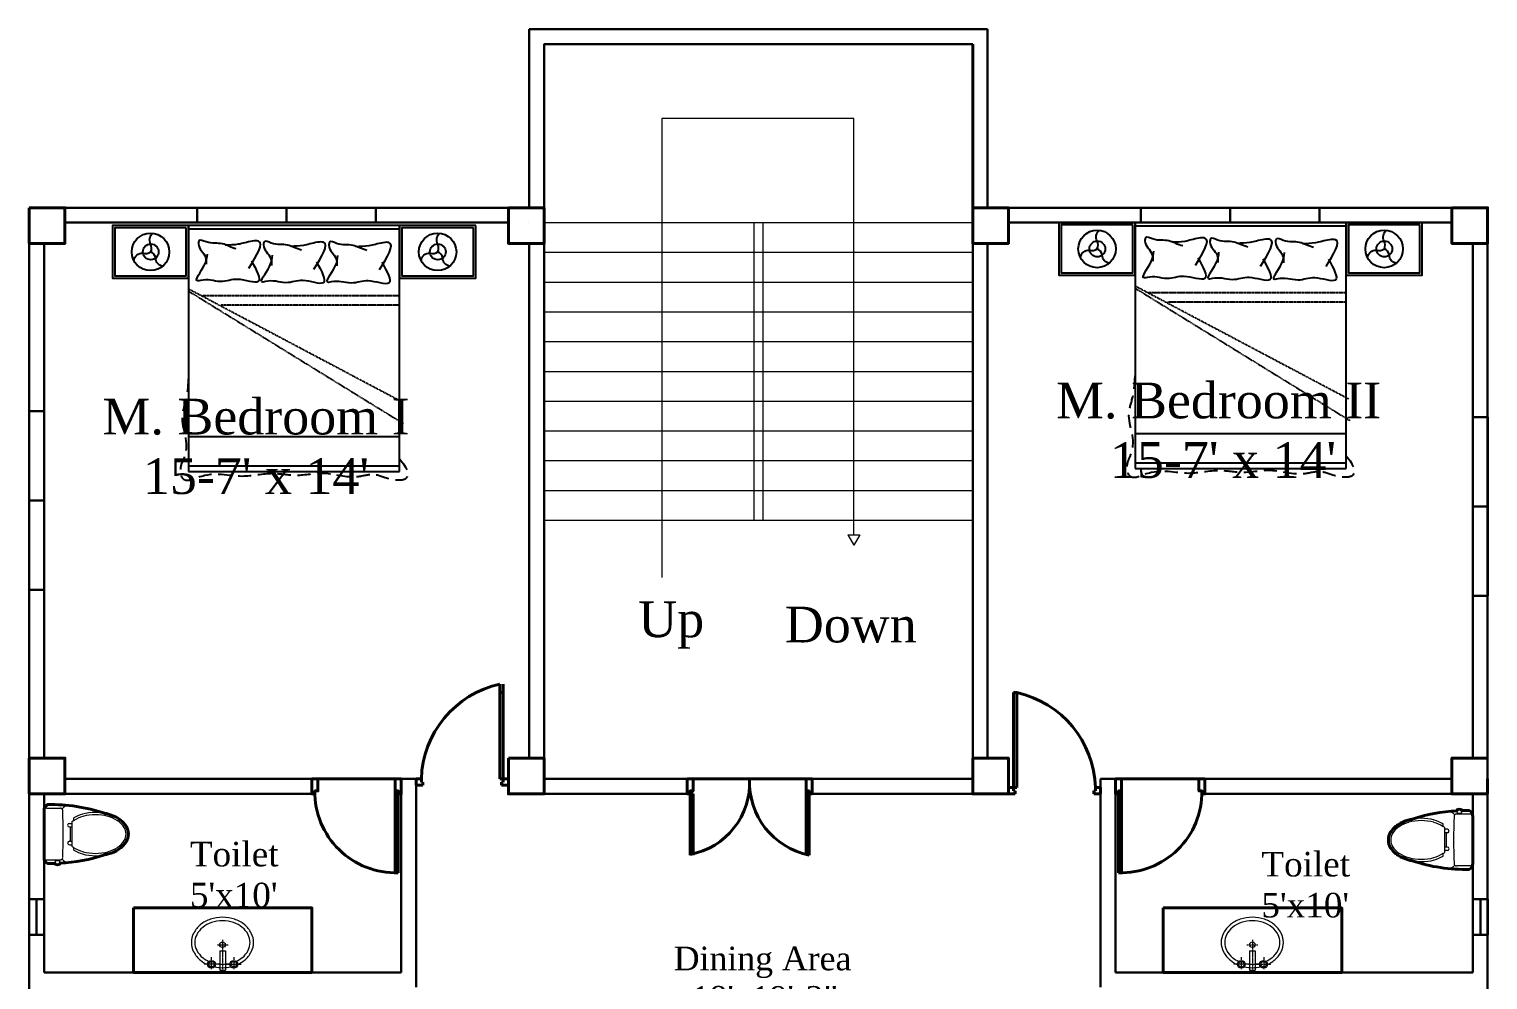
# Model space of a CAD drawing. Header units: inches. Extents: x -79350 to 491628, y -93215 to 155882.
# Drawn here: x 10976.8 to 11466.8, y 153265.5 to 153585 of the extents above; entities that cross this region are included whole.
import ezdxf

# ---------------------------------------------------------------- set-up
doc = ezdxf.new("R2010")
doc.units = ezdxf.units.IN
doc.header["$MEASUREMENT"] = 0
doc.linetypes.add('DASHDOT2', pattern=[0.5, 0.25, -0.125, 0, -0.125])
doc.linetypes.add('DASHED2', pattern=[0.375, 0.25, -0.125])
doc.layers.get('0').update_dxf_attribs({"lineweight": 30})
for name, color, linetype, lineweight in [('Column', 1, 'Continuous', 30), ('Letter', 7, 'Continuous', 20), ('LINE', 7, 'Continuous', 20), ('SANITARY', 42, 'Continuous', 13)]:
    doc.layers.add(name, color=color, linetype=linetype, lineweight=lineweight)
doc.layers.add('Door', color=7, linetype='Continuous', lineweight=40, true_color=0x763422)
doc.layers.add('Window', color=7, linetype='Continuous', lineweight=30, true_color=0x6b99dd)
for name, color, linetype in [('FURHATCH', 57, 'Continuous'), ('FURNITURE', 53, 'Continuous'), ('Stairs', 7, 'Continuous'), ('Wall', 7, 'Continuous')]:
    doc.layers.add(name, color=color, linetype=linetype)
doc.styles.get("Standard").update_dxf_attribs({"font": 'times.ttf', "height": 12})

# ---------------------------------------------------------------- blocks, each defined once
blk = doc.blocks.new('d30')
at = {"layer": 'Door', "ltscale": 0.3}
for p, q in [((37959.6, 7135.13), (37959.6, 7162.63)), ((37960.6, 7135.13), (37960.6, 7162.63)), ((37931.6, 7131.13), (37933.6, 7131.13)), ((37933.6, 7131.13), (37959.6, 7131.13)), ((37959.6, 7131.13), (37961.6, 7131.13))]:
    blk.add_line(p, q, dxfattribs=at)
for points in [[(37931.6, 7131.13), (37931.6, 7136.13), (37932.6, 7136.13), (37932.6, 7135.13), (37933.6, 7135.13), (37933.6, 7131.13)], [(37961.6, 7131.13), (37961.6, 7136.13), (37960.6, 7136.13), (37960.6, 7135.13), (37959.6, 7135.13), (37959.6, 7131.13)]]:
    blk.add_lwpolyline(points, dxfattribs=at)
blk.add_arc((37959.69, 7135.55), 27.09, 88.0728, 180.8948, dxfattribs=at)
blk = doc.blocks.new('A$Cd981bfd4')
at = {"layer": 'Door', "ltscale": 0.3}
for p, q in [((0, 41), (20.56, 41)), ((0, 40), (20.56, 40)), ((20.56, 42), (25.56, 42)), ((20.56, 40), (20.56, 41)), ((25.56, 42), (25.56, 40)), ((25.56, 40), (25.56, 21)), ((25.56, 2), (25.56, 21)), ((0, 2), (21.56, 2)), ((0, 1), (21.56, 1)), ((20.56, 0), (25.56, 0))]:
    blk.add_line(p, q, dxfattribs=at)
for points in [[(25.56, 42), (25.56, 40), (21.56, 40), (21.56, 41), (20.56, 41), (20.56, 42)], [(25.56, 0), (25.56, 2), (21.56, 2), (21.56, 1), (20.56, 1), (20.56, 0)]]:
    blk.add_lwpolyline(points, dxfattribs=at)
for centre, radius, start, end in [((24.32, 45.55), 24.58, 190.6572, 272.9002), ((24.43, -3.89), 24.91, 87.3888, 168.6891)]:
    blk.add_arc(centre, radius, start, end, dxfattribs=at)
blk = doc.blocks.new('yq_bed_01')
at = {"linetype": 'Continuous', "ltscale": 1000}
for p, q in [((2100, 900), (0, 900)), ((0, 900), (0, -900)), ((2100, -900), (2100, 900)), ((0, -900), (2100, -900))]:
    blk.add_line(p, q, dxfattribs=at)
at = {"linetype": 'Continuous'}
for points in [[(0, 1550), (0, 900), (450, 900), (450, 1550)], [(0, -900), (0, -1550), (450, -1550), (450, -900)]]:
    blk.add_lwpolyline(points, close=True, dxfattribs=at)
for centre in [(225, 1225), (225, -1225)]:
    blk.add_circle(centre, 160, dxfattribs=at)
at = {"layer": 'FURHATCH', "linetype": 'Continuous', "ltscale": 1000}
for p, q in [((30, 900), (30, -900)), ((1800, -900), (1800, 900)), ((2050, -900), (2050, 900))]:
    blk.add_line(p, q, dxfattribs=at)
at = {"layer": 'FURHATCH', "linetype": 'DASHED2', "ltscale": 0.5}
for p, q in [((540, -900), (1504, 921)), ((560, -900), (1689, 931)), ((600, 900), (600, -782)), ((680, 900), (680, -625))]:
    blk.add_line(p, q, dxfattribs=at)
at = {"layer": 'FURHATCH', "linetype": 'Continuous'}
for points in [[(20, 1530), (20, 920), (430, 920), (430, 1530)], [(20, -920), (20, -1530), (430, -1530), (430, -920)]]:
    blk.add_lwpolyline(points, close=True, dxfattribs=at)
for points in [[(346, 1329, -0.398826), (280, 1270, 0.069197), (273, 1269, 0.240714), (225, 1227, -0.240714)], [(225, 1227, 0.228099), (158, 1225, -0.317646), (66, 1242)], [(300, 1084, -0.414712), (235, 1160, 0.258086), (225, 1227)], [(225, -1223, 0.228099), (158, -1225, -0.317646), (66, -1208)], [(346, -1121, -0.398826), (280, -1180, 0.069197), (273, -1181, 0.240714), (225, -1223, -0.240714)], [(300, -1366, -0.414712), (235, -1290, 0.258086), (225, -1223)]]:
    blk.add_lwpolyline(points, format="xyb", dxfattribs=at)
for centre in [(225, 1227), (225, -1223)]:
    blk.add_circle(centre, 67.5, dxfattribs=at)
at = {"layer": 'FURHATCH', "linetype": 'DASHED2', "ltscale": 451.947922}
blk.add_open_spline([(1992, 900), (2071, 970), (2189, 999), (2167, 789), (2108, 682), (2173, 491), (2091, 272), (2150, 28), (2100, -200), (2173, -484), (2083, -701), (2209, -948), (2066, -979), (1864, -867), (1699, -991), (1474, -909), (1368, -903), (1308, -900)], degree=3, knots=[0, 0, 0, 0, 140.356688, 240.855445, 374.272085, 514.628774, 800.960617, 1037.309606, 1234.977718, 1501.883052, 1872.056655, 1990.732643, 2052.345442, 2125.407537, 2467.000811, 2608.004871, 2786.638856, 2786.638856, 2786.638856, 2786.638856], dxfattribs=at)
at = {"layer": 'FURHATCH', "linetype": 'Continuous', "ltscale": 1000}
for points, knots in [([(376, 729), (270, 795), (112, 892), (156, 710), (179, 623), (180, 565), (181, 528)], [0, 0, 0, 0, 257.192142, 380.388355, 440.188761, 557.045341, 557.045341, 557.045341, 557.045341]), ([(313, 750), (392, 793), (546, 876), (461, 661), (480, 562), (498, 484), (476, 402), (475, 340), (499, 246), (355, 365), (285, 372), (256, 374)], [0, 0, 0, 0, 197.98522, 383.798459, 461.536852, 537.063609, 629.138715, 719.341985, 744.183766, 895.041347, 1000.692483, 1000.692483, 1000.692483, 1000.692483]), ([(213, 622), (206, 601), (192, 561), (153, 477), (178, 400), (123, 302), (210, 290), (256, 366), (322, 366), (343, 366)], [0, 0, 0, 0, 70.314327, 132.712823, 281.06886, 345.030234, 373.143701, 508.899423, 574.349148, 574.349148, 574.349148, 574.349148]), ([(373, 170), (267, 236), (109, 333), (153, 151), (176, 64), (177, 6), (178, -31)], [0, 0, 0, 0, 257.192142, 380.388355, 440.188761, 557.045341, 557.045341, 557.045341, 557.045341]), ([(309, 191), (389, 234), (543, 317), (458, 102), (477, 3), (495, -75), (472, -157), (472, -219), (496, -313), (352, -194), (282, -187), (253, -185)], [0, 0, 0, 0, 197.98522, 383.798459, 461.536852, 537.063609, 629.138715, 719.341985, 744.183766, 895.041347, 1000.692483, 1000.692483, 1000.692483, 1000.692483]), ([(210, 63), (203, 42), (189, 2), (150, -82), (175, -159), (120, -257), (207, -269), (253, -193), (319, -193), (340, -193)], [0, 0, 0, 0, 70.314327, 132.712823, 281.06886, 345.030234, 373.143701, 508.899423, 574.349148, 574.349148, 574.349148, 574.349148]), ([(363, -385), (257, -319), (99, -222), (143, -405), (166, -492), (167, -549), (168, -587)], [0, 0, 0, 0, 257.192142, 380.388355, 440.188761, 557.045341, 557.045341, 557.045341, 557.045341]), ([(300, -364), (379, -321), (533, -238), (448, -453), (467, -553), (485, -631), (463, -712), (462, -774), (486, -868), (342, -750), (272, -743), (243, -740)], [0, 0, 0, 0, 197.98522, 383.798459, 461.536852, 537.063609, 629.138715, 719.341985, 744.183766, 895.041347, 1000.692483, 1000.692483, 1000.692483, 1000.692483]), ([(200, -493), (193, -514), (179, -553), (140, -637), (165, -714), (110, -812), (197, -824), (243, -749), (309, -749), (330, -749)], [0, 0, 0, 0, 70.314327, 132.712823, 281.06886, 345.030234, 373.143701, 508.899423, 574.349148, 574.349148, 574.349148, 574.349148])]:
    blk.add_open_spline(points, degree=3, knots=knots, dxfattribs=at)
blk = doc.blocks.new('yq_sink_01')
at = {"linetype": 'DASHDOT2'}
for p, q in [((69, 24), (69, 158)), ((131, 97), (26, 97)), ((236, 48), (236, -48)), ((278, 0), (26, 0)), ((131, -97), (26, -97)), ((69, -24), (69, -158))]:
    blk.add_line(p, q, dxfattribs=at)
for p, q in [((183, 24), (20, 24)), ((20, 24), (20, -24)), ((183, 24), (183, -24)), ((183, -24), (20, -24))]:
    blk.add_line(p, q)
for centre, radius in [((69, 95), 33.5), ((69, 95), 23.9), ((236, 1), 23.9), ((69, -95), 33.5), ((69, -95), 23.9)]:
    blk.add_circle(centre, radius)
for centre, radius, start, end in [((255, 91), 176, 62.9478, 117.0522), ((312, 19), 269, 140.9541, 156.021), ((312, 19), 239, 140.9541, 155.6677), ((277, 47), 224, 117.0522, 140.9541), ((277, 47), 195, 117.0522, 140.9541), ((255, 91), 146, 62.9478, 117.0522), ((233, 47), 195, 39.0459, 62.9478), ((233, 47), 224, 39.0459, 62.9478), ((199, 19), 239, 18.571, 39.0459), ((199, 19), 269, 18.571, 39.0459), ((366, 1), 326, 167.8612, 192.4926), ((366, 1), 296, 168.0916, 192.4003), ((145, 1), 296, 0, 18.571), ((145, 1), 296, 341.429, 360), ((145, 1), 326, 360, 18.571), ((145, 1), 326, 341.429, 360), ((312, -17), 239, 204.736, 219.0459), ((199, -17), 239, 320.9541, 341.429), ((199, -17), 269, 320.9541, 341.429), ((312, -17), 269, 204.5507, 219.0459), ((277, -45), 224, 219.0459, 242.9478), ((277, -45), 195, 219.0459, 242.9478), ((255, -88), 176, 242.9478, 297.0522), ((255, -88), 146, 242.9478, 297.0522), ((233, -45), 195, 297.0522, 320.9541), ((233, -45), 224, 297.0522, 320.9541)]:
    blk.add_arc(centre, radius, start, end)
blk = doc.blocks.new('yq_matong_01')
for p, q in [((0, 201), (0, -201)), ((20, 221), (139, 221)), ((252, 138), (252, 114)), ((216, 91), (238, 91)), ((216, 61), (238, 61)), ((223, 61), (223, -61)), ((238, 104), (238, -104)), ((216, -61), (238, -61)), ((216, -91), (238, -91)), ((252, -114), (252, -138)), ((20, -221), (139, -221)), ((97, -221), (97, -226)), ((97, -226), (132, -226)), ((132, -221), (132, -226))]:
    blk.add_line(p, q)
for centre, radius, start, end in [((55, 202), 54.8, 117.322, 181.8992), ((64, -1165), 1417, 71.4068, 91.3856), ((20, 201), 20, 90, 180), ((139, 201), 20, 2.3063, 90), ((217, 161), 83.2, 95.4963, 139.9324), ((-4840, 0), 5003, 357.6937, 2.3063), ((407, -123), 283, 105.2088, 123.2779), ((407, -123), 303, 105.2088, 120.5699), ((439, -242), 427, 74.7912, 105.2088), ((439, -242), 407, 74.7912, 105.2088), ((471, -123), 283, 56.7221, 74.7912), ((471, -123), 303, 56.7221, 74.7912), ((521, -47), 213, 32.2565, 56.7221), ((216, 76), 15, 90, 270), ((357, -47), 193, 123.2779, 128.1384), ((521, -47), 193, 32.2565, 56.7221), ((596, 0), 104, 360, 32.2565), ((596, 0), 124, 360, 32.2565), ((216, -76), 15, 90, 270), ((357, 47), 193, 231.8616, 236.7221), ((407, 123), 283, 236.7221, 254.7912), ((471, 123), 283, 285.2088, 303.2779), ((521, 47), 193, 303.2779, 327.7435), ((521, 47), 213, 303.2779, 327.7435), ((596, 0), 104, 327.7435, 360), ((596, 0), 124, 327.7435, 360), ((51, -204), 51.4, 175.687, 245.0918), ((20, -201), 20, 180, 270), ((157, -247), 63.1, 159.6834, 188.4939), ((72, -247), 63.1, 352.0944, 20.3166), ((64, 1165), 1417, 272.8967, 288.5932), ((139, -201), 20, 270, 357.6937), ((217, -161), 83.2, 220.0676, 264.5037), ((407, 123), 303, 239.4301, 254.7912), ((439, 242), 427, 254.7912, 285.2088), ((439, 242), 407, 254.7912, 285.2088), ((471, 123), 303, 285.2088, 303.2779), ((64, 1165), 1417, 268.6144, 271.2036), ((114, -226), 37, 237.5287, 304.2772)]:
    blk.add_arc(centre, radius, start, end)

msp = doc.modelspace()

# ---------------------------------------------------------------- linework, layer by layer
for p, q in [((11144.77, 153524.99), (11144.77, 153584.99)), ((11144.77, 153584.99), (11298.77, 153584.99)), ((11293.77, 153584.99), (11293.77, 153584.99)), ((11298.77, 153524.99), (11298.77, 153584.99)), ((11149.77, 153524.99), (11149.77, 153580.02)), ((11149.77, 153579.99), (11293.77, 153579.99)), ((10981.77, 153524.99), (10976.77, 153524.99)), ((10976.77, 153519.99), (10976.77, 153524.99)), ((11137.77, 153524.99), (10981.77, 153524.99)), ((11149.77, 153524.99), (11149.77, 153519.99)), ((11293.77, 153524.99), (11293.77, 153519.99)), ((11461.77, 153524.99), (11298.77, 153524.99)), ((11461.77, 153524.99), (11466.77, 153524.99)), ((11466.77, 153519.99), (11466.77, 153524.99)), ((10976.77, 153519.99), (10976.77, 152919.99)), ((11137.77, 153519.99), (10988.77, 153519.99)), ((11149.77, 153519.99), (11149.77, 153332.99)), ((11293.77, 153332.99), (11293.77, 153519.99)), ((11454.77, 153519.99), (11305.77, 153519.99)), ((11466.77, 152919.99), (11466.77, 153519.99)), ((10981.77, 153512.99), (10981.77, 153339.99)), ((11144.77, 153512.99), (11144.77, 153339.99)), ((11298.77, 153339.99), (11298.77, 153512.99)), ((11461.77, 153339.99), (11461.77, 153512.99)), ((10988.77, 153332.99), (11073.77, 153332.99)), ((11073.77, 153332.99), (11005.77, 153332.99)), ((11106.77, 153332.99), (11099.77, 153332.99)), ((11099.77, 153332.99), (11101.77, 153332.99)), ((11149.77, 153332.99), (11149.65, 153332.99)), ((11454.77, 153332.99), (11336.77, 153332.99)), ((11336.77, 153332.99), (11336.77, 153262.99)), ((10981.77, 153327.99), (10981.77, 153267.99)), ((10988.77, 153327.99), (11072.77, 153327.99)), ((11072.77, 153327.99), (11005.1, 153327.99)), ((11101.77, 153327.99), (11099.77, 153327.99)), ((11099.77, 153327.99), (11101.77, 153327.99)), ((11101.77, 153327.99), (11101.77, 153267.99)), ((11106.77, 153327.99), (11106.77, 153262.99)), ((11341.77, 153327.99), (11343.77, 153327.99)), ((11341.77, 153327.99), (11341.77, 153267.99)), ((11370.77, 153327.99), (11454.77, 153327.99)), ((11461.77, 153267.99), (11461.77, 153327.99)), ((10981.77, 153267.99), (11101.77, 153267.99)), ((11461.77, 153267.99), (11341.77, 153267.99))]:
    msp.add_line(p, q)
at = {"lineweight": 20}
for p, q in [((11253.87, 153554.92), (11189.38, 153554.92)), ((11189.38, 153554.92), (11189.38, 153400.75)), ((11253.87, 153415.02), (11253.87, 153554.92)), ((11149.77, 153519.99), (11293.77, 153520.02)), ((11220.27, 153519.99), (11220.27, 153419.99)), ((11223.27, 153519.99), (11223.27, 153419.99)), ((11149.77, 153509.99), (11293.77, 153509.99)), ((11149.77, 153499.99), (11293.77, 153499.99)), ((11149.77, 153489.99), (11293.77, 153489.99)), ((11149.77, 153479.99), (11293.77, 153479.99)), ((11149.77, 153469.99), (11293.77, 153469.99)), ((11149.77, 153459.99), (11293.77, 153459.99)), ((11149.77, 153449.99), (11293.77, 153449.99)), ((11149.77, 153439.99), (11293.77, 153439.99)), ((11149.77, 153429.99), (11293.77, 153429.99)), ((11149.77, 153419.99), (11293.77, 153419.99)), ((11251.84, 153415.02), (11255.88, 153415.02)), ((11251.84, 153415.02), (11253.87, 153411.59)), ((11255.88, 153415.02), (11253.87, 153411.59))]:
    msp.add_line(p, q, dxfattribs=at)
at = {"color": 200, "lineweight": 20}
msp.add_line((11253.87, 153411.59), (11253.87, 153411.59), dxfattribs=at)
at = {"linetype": 'ByBlock'}
for p, q in [((11106.77, 153327.99), (11106.77, 153332.99)), ((11197.81, 153332.99), (11149.77, 153332.99)), ((11239.81, 153332.99), (11293.77, 153332.99)), ((11197.81, 153327.99), (11149.77, 153327.99)), ((11239.81, 153327.99), (11293.77, 153327.99))]:
    msp.add_line(p, q, dxfattribs=at)
at = {"layer": 'Column'}
for p, q in [((11293.77, 153584.99), (11293.77, 153584.99)), ((10976.77, 153524.99), (10981.77, 153524.99)), ((10976.77, 153520.02), (10976.77, 153524.99)), ((11149.77, 153524.99), (11149.77, 153520.02)), ((11293.77, 153524.99), (11298.77, 153524.99)), ((11293.77, 153520.02), (11293.77, 153524.99)), ((11461.77, 153524.99), (11466.77, 153524.99)), ((11466.77, 153524.99), (11466.77, 153520.02)), ((11149.77, 153327.99), (11149.77, 153332.99)), ((11293.77, 153333.28), (11293.77, 153327.99)), ((10979.77, 153328.02), (10976.77, 153328.02))]:
    msp.add_line(p, q, dxfattribs=at)
at = {"layer": 'Column', "lineweight": 40}
for p, q in [((10988.77, 153524.99), (10976.77, 153524.99)), ((10976.77, 153524.99), (10976.77, 153512.99)), ((10988.77, 153512.99), (10988.77, 153524.99)), ((11137.77, 153524.99), (11137.77, 153519.99)), ((11149.77, 153519.99), (11149.77, 153524.99)), ((11293.77, 153524.99), (11293.77, 153519.99)), ((11305.77, 153519.99), (11305.77, 153524.99)), ((11454.77, 153524.99), (11454.77, 153519.99)), ((11466.77, 153519.99), (11466.77, 153524.99)), ((10976.77, 153512.99), (10988.77, 153512.99)), ((10988.77, 153327.99), (10988.77, 153336.49)), ((11454.77, 153336.49), (11454.77, 153327.99)), ((10976.77, 153328.02), (10976.77, 153327.99))]:
    msp.add_line(p, q, dxfattribs=at)
at = {"layer": 'Column', "color": 7, "lineweight": 40}
for points in [[(10976.77, 153524.99), (10988.77, 153524.99), (10988.77, 153512.99), (10976.77, 153512.99)], [(11137.77, 153524.99), (11149.77, 153524.99), (11149.77, 153512.99), (11137.77, 153512.99)], [(11137.77, 153524.99), (11149.77, 153524.99), (11149.77, 153512.99), (11137.77, 153512.99)], [(11293.77, 153524.99), (11305.77, 153524.99), (11305.77, 153512.99), (11293.77, 153512.99)], [(11293.77, 153524.99), (11305.77, 153524.99), (11305.77, 153512.99), (11293.77, 153512.99)], [(11454.77, 153524.99), (11466.77, 153524.99), (11466.77, 153512.99), (11454.77, 153512.99)], [(11454.77, 153524.99), (11466.77, 153524.99), (11466.77, 153512.99), (11454.77, 153512.99)], [(11137.77, 153339.99), (11149.77, 153339.99), (11149.77, 153327.99), (11137.77, 153327.99)], [(11293.77, 153339.99), (11305.77, 153339.99), (11305.77, 153327.99), (11293.77, 153327.99)]]:
    msp.add_lwpolyline(points, close=True, dxfattribs=at)
for points in [[(10976.77, 153339.99), (10988.77, 153339.99), (10988.77, 153327.99), (10976.77, 153327.99), (10976.77, 153328.02)], [(10981.77, 153339.99), (10988.77, 153339.99)], [(11137.77, 153330.49), (11137.77, 153339.99)], [(11466.77, 153327.99), (11454.77, 153327.99), (11454.77, 153339.99), (11466.77, 153339.99)], [(10988.77, 153327.99), (10981.77, 153327.99)]]:
    msp.add_lwpolyline(points, dxfattribs=at)
at = {"layer": 'Door', "linetype": 'ByBlock', "lineweight": 40}
for p, q in [((11134.94, 153332.99), (11134.94, 153364.88)), ((11136, 153364.88), (11136, 153332.99)), ((11134.94, 153362), (11136, 153362)), ((11308.61, 153362), (11307.54, 153362)), ((11307.54, 153362), (11307.54, 153330.11)), ((11308.61, 153330.11), (11308.61, 153362)), ((11106.77, 153332.99), (11108.54, 153332.99)), ((11106.77, 153330.86), (11106.77, 153332.99)), ((11109.08, 153330.86), (11106.77, 153330.86)), ((11108.54, 153332.99), (11108.54, 153331.93)), ((11108.54, 153331.93), (11109.08, 153331.93)), ((11109.08, 153331.93), (11109.08, 153330.86)), ((11136, 153332.99), (11134.94, 153332.99)), ((11136, 153331.93), (11135.47, 153331.93)), ((11135.47, 153331.93), (11135.47, 153330.86)), ((11135.47, 153330.86), (11137.77, 153330.86)), ((11137.77, 153332.99), (11136, 153332.99)), ((11136, 153332.99), (11136, 153331.93)), ((11137.77, 153330.86), (11137.77, 153332.99)), ((11305.77, 153330.11), (11307.54, 153330.11)), ((11305.77, 153327.99), (11305.77, 153330.11)), ((11308.08, 153327.99), (11305.77, 153327.99)), ((11307.54, 153330.11), (11307.54, 153329.05)), ((11307.54, 153330.11), (11308.61, 153330.11)), ((11307.54, 153329.05), (11308.08, 153329.05)), ((11308.08, 153329.05), (11308.08, 153327.99)), ((11335, 153329.05), (11334.47, 153329.05)), ((11334.47, 153329.05), (11334.47, 153327.99)), ((11334.47, 153327.99), (11336.77, 153327.99)), ((11336.77, 153330.11), (11335, 153330.11)), ((11335, 153330.11), (11335, 153329.05)), ((11336.77, 153327.99), (11336.77, 153330.11))]:
    msp.add_line(p, q, dxfattribs=at)
at = {"layer": 'Door'}
for p, q in [((11149.77, 153332.99), (11149.77, 153327.99)), ((11293.77, 153332.99), (11293.77, 153333.28)), ((11293.77, 153332.99), (11293.77, 153327.99)), ((11466.77, 153332.99), (11466.77, 153327.99)), ((10976.77, 153328.02), (10979.77, 153328.02))]:
    msp.add_line(p, q, dxfattribs=at)
at = {"layer": 'Door', "linetype": 'ByBlock', "lineweight": 40}
for centre, start, end in [((11142.16, 153332.03), 102.399, 178.375), ((11301.39, 153329.16), 1.625, 77.601)]:
    msp.add_arc(centre, 33.63, start, end, dxfattribs=at)
at = {"layer": 'LINE', "lineweight": 40}
msp.add_line((11293.77, 153579.99), (11293.77, 153524.99), dxfattribs=at)
at = {"layer": 'LINE', "linetype": 'ByBlock', "lineweight": 40}
msp.add_line((10976.77, 153339.99), (10976.77, 153328.02), dxfattribs=at)
at = {"layer": 'SANITARY', "lineweight": 40}
for points in [[(11002.07, 153321.48, 0.087396), (10982.94, 153324.37, 0.289473), (10981.77, 153322.38), (10981.77, 153306.59, 0.312446), (10982.94, 153304.61, 0.011298), (10985.46, 153304.6, 0.022445), (10985.48, 153304.38, 0.29977), (10987.08, 153304.41, 0.02582), (10987.11, 153304.66, 0.068596), (11002.07, 153307.5, 0.021224), (11003.46, 153307.82, 0.079005), (11006.88, 153309.35, 0.107159), (11009.37, 153311.89, 0.141682), (11010.12, 153314.49, 0.141682), (11009.37, 153317.09, 0.107159), (11006.88, 153319.62, 0.079005), (11003.46, 153321.16, 0.021224)], [(11441.47, 153305.5, 0.087396), (11460.61, 153302.61, 0.289473), (11461.77, 153304.59), (11461.77, 153320.38, 0.312446), (11460.61, 153322.37, 0.011298), (11458.09, 153322.38, 0.022445), (11458.06, 153322.6, 0.29977), (11456.46, 153322.57, 0.02582), (11456.44, 153322.32, 0.068596), (11441.47, 153319.48, 0.021224), (11440.08, 153319.16, 0.079005), (11436.67, 153317.62, 0.107159), (11434.18, 153315.09, 0.141682), (11433.43, 153312.49, 0.141682), (11434.18, 153309.89, 0.107159), (11436.67, 153307.35, 0.079005), (11440.08, 153305.82, 0.021224)]]:
    msp.add_lwpolyline(points, format="xyb", close=True, dxfattribs=at)
at = {"layer": 'SANITARY', "linetype": 'ByBlock', "lineweight": 40}
for points in [[(11011.77, 153289.64), (11011.77, 153267.99), (11071.77, 153267.99), (11071.77, 153289.64)], [(11357.77, 153289.64), (11357.77, 153267.99), (11417.77, 153267.99), (11417.77, 153289.64)]]:
    msp.add_lwpolyline(points, close=True, dxfattribs=at)
at = {"layer": 'Wall'}
for p, q in [((11144.77, 153580.02), (11144.77, 153584.99)), ((11144.77, 153584.99), (11149.77, 153584.99)), ((11298.77, 153584.99), (11293.77, 153584.99)), ((11298.77, 153584.99), (11298.77, 153584.99)), ((11144.65, 153519.99), (11144.65, 153520.02)), ((11215.85, 153332.99), (11221.77, 153332.99)), ((10988.77, 153327.99), (10981.77, 153327.99)), ((11454.77, 153327.99), (11461.77, 153327.99))]:
    msp.add_line(p, q, dxfattribs=at)
at = {"layer": 'Wall', "color": 1, "lineweight": 40}
for p, q in [((11149.77, 153332.99), (11149.77, 153327.99)), ((10976.77, 153327.99), (10976.77, 153328.02)), ((10981.77, 153327.99), (10976.77, 153327.99))]:
    msp.add_line(p, q, dxfattribs=at)
at = {"layer": 'Window'}
for p, q in [((11033.27, 153524.99), (11093.27, 153524.99)), ((11033.27, 153519.99), (11033.27, 153524.99)), ((11063.27, 153524.99), (11063.27, 153519.99)), ((11093.27, 153524.99), (11093.27, 153519.99)), ((11350.27, 153524.99), (11410.27, 153524.99)), ((11350.27, 153519.99), (11350.27, 153524.99)), ((11380.27, 153524.99), (11380.27, 153519.99)), ((11410.27, 153524.99), (11410.27, 153519.99)), ((11093.27, 153519.99), (11033.27, 153519.99)), ((11410.27, 153519.99), (11350.27, 153519.99)), ((10976.77, 153396.58), (10976.77, 153456.58)), ((10976.77, 153456.58), (10981.77, 153456.58)), ((10981.77, 153456.58), (10981.77, 153396.58)), ((11461.85, 153394.58), (11461.85, 153454.58)), ((11461.85, 153454.58), (11466.85, 153454.58)), ((11466.85, 153454.58), (11466.85, 153394.58)), ((10981.77, 153426.58), (10976.77, 153426.58)), ((11466.85, 153424.58), (11461.85, 153424.58)), ((10981.77, 153396.58), (10976.77, 153396.58)), ((11466.85, 153394.58), (11461.85, 153394.58)), ((10976.77, 153292.58), (10981.77, 153292.58)), ((10976.77, 153292.58), (10976.77, 153280.58)), ((10979.27, 153292.58), (10979.27, 153280.58)), ((10981.77, 153292.58), (10981.77, 153280.58)), ((11461.85, 153280.58), (11461.85, 153292.58)), ((11461.85, 153292.58), (11466.85, 153292.58)), ((11461.85, 153292.58), (11461.85, 153280.58)), ((11464.35, 153292.58), (11464.35, 153280.58)), ((11466.85, 153292.58), (11466.85, 153280.58)), ((11466.85, 153292.58), (11466.85, 153280.58)), ((11466.85, 153292.58), (11466.85, 153280.58)), ((11466.85, 153292.58), (11466.85, 153280.58)), ((10981.77, 153280.58), (10976.77, 153280.58)), ((11466.85, 153280.58), (11461.85, 153280.58))]:
    msp.add_line(p, q, dxfattribs=at)

# ---------------------------------------------------------------- block references
at = {"layer": 'FURNITURE', "color": 116, "linetype": 'ByBlock', "lineweight": 40, "true_color": 0x136734, "xscale": 0.03937007874015748, "yscale": 0.03937007874015748, "zscale": 0.03937007874015748, "rotation": 270.0000000000059}
msp.add_blockref('yq_bed_01', (11065.77, 153518.99), dxfattribs=at)
at = {"layer": 'FURNITURE', "linetype": 'ByBlock', "lineweight": 40, "xscale": 0.03937007874015748, "yscale": 0.03937007874015748, "zscale": 0.03937007874015748, "rotation": 270.0000000000059}
msp.add_blockref('yq_bed_01', (11383.78, 153519.99), dxfattribs=at)
at = {"layer": 'SANITARY', "lineweight": 40, "xscale": 0.03937007874015748, "yscale": 0.03937007874015748, "zscale": 0.03937007874015748}
msp.add_blockref('yq_matong_01', (10981.77, 153314.49), dxfattribs=at)
at = {"layer": 'SANITARY', "lineweight": 40, "xscale": 0.03937007874015748, "yscale": 0.03937007874015748, "zscale": 0.03937007874015748, "rotation": 180}
msp.add_blockref('yq_matong_01', (11461.77, 153312.49), dxfattribs=at)
at = {"layer": 'SANITARY', "linetype": 'ByBlock', "lineweight": 40, "xscale": 0.03937007874015748, "yscale": 0.03937007874015748, "zscale": 0.03937007874015748, "rotation": 90.00000000001502}
for p in [(11041.77, 153267.99), (11387.77, 153267.99)]:
    msp.add_blockref('yq_sink_01', p, dxfattribs=at)
at = {"layer": 'Wall', "color": 7, "xscale": -1, "rotation": 180}
msp.add_blockref('d30', (-26859.83, 160464.12), dxfattribs=at)
at = {"layer": 'Wall', "rotation": 90}
msp.add_blockref('A$Cd981bfd4', (11239.81, 153307.43), dxfattribs=at)
at = {"layer": 'Wall', "color": 7, "rotation": 180}
msp.add_blockref('d30', (49303.37, 160464.12), dxfattribs=at)

# ---------------------------------------------------------------- texts
at = {"layer": 'Letter', "attachment_point": 1}
for s, width, gutter_width, heights, insert, char_height in [("M. Bedroom II^J    15-7' x 14'", 143.7063, 60, [47.61], (11321.77, 153466.2), 12), ("M. Bedroom I^J   15-7' x 14'", 143.7063, 60, [47.61], (11001.39, 153460.78), 12), ("Toilet^J5'x10'", 97.678, 41.31, [0], (11030.77, 153311.88), 8.2616), ("Toilet^J5'x10'", 97.678, 41.31, [0], (11390.77, 153308.49), 8.2616), ('Dining Area ^J  18\'x19\'-2"', 95.1702, 39.74, [31.53], (11193.35, 153276.64), 7.9471)]:
    msp.add_mtext_dynamic_manual_height_columns(s, width=width, gutter_width=gutter_width, heights=heights, dxfattribs=dict(at, insert=insert, char_height=char_height))
at = {"layer": 'Stairs', "char_height": 12, "attachment_point": 1}
for s, width, insert in [('Up', 69.7229, (11181.41, 153392.66)), ('Down', 86.0171, (11230.65, 153390.89))]:
    msp.add_mtext_dynamic_manual_height_columns(s, width=width, gutter_width=60, heights=[0], dxfattribs=dict(at, insert=insert))

doc.saveas('drawing.dxf')
